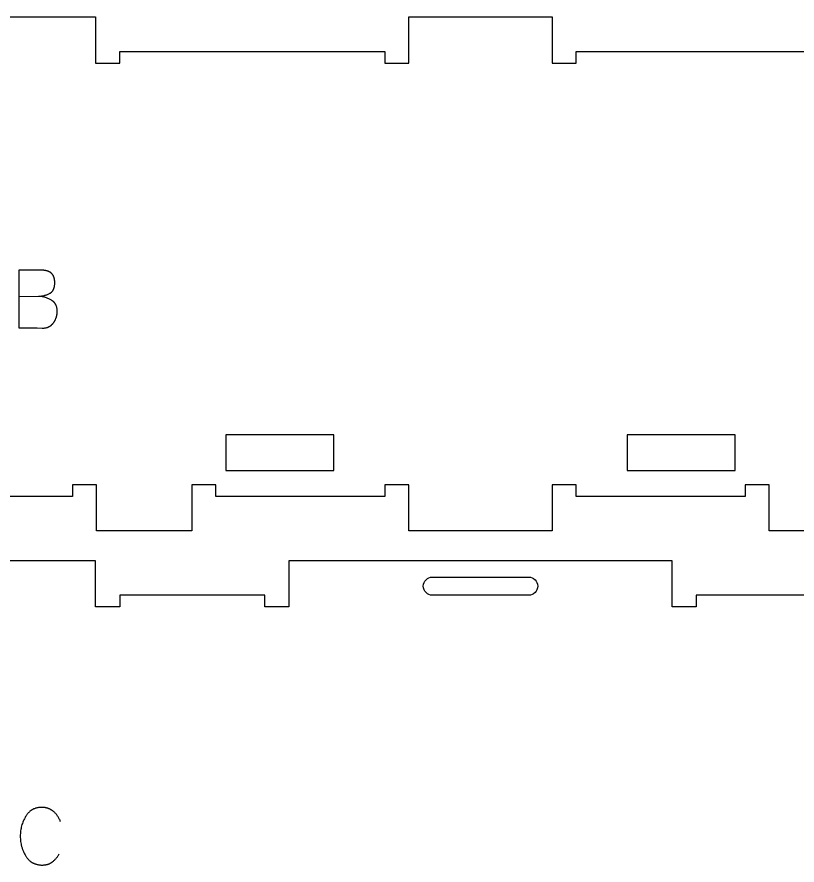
# Model space of a CAD drawing. Extents: x 0 to 4485, y 0 to 8771.
# Drawn here: x 1955.7 to 2361.6, y 4295.5 to 4736.9 of the extents above; entities that cross this region are included whole.
import ezdxf

# ---------------------------------------------------------------- set-up
doc = ezdxf.new("R2010")
doc.units = 0
for name, color, linetype in [('1_ANYTOOL_1MMDEEP_LABELS_S', 2, 'CONTINUOUS'), ('3_ANYTOOL_CUTTHROUGH_INSID', 4, 'CONTINUOUS'), ('4_ANYTOOL_CUTTHROUGH_OUTSI', 5, 'CONTINUOUS')]:
    doc.layers.add(name, color=color, linetype=linetype)

msp = doc.modelspace()

# ---------------------------------------------------------------- linework, layer by layer
at = {"layer": '1_ANYTOOL_1MMDEEP_LABELS_S', "color": 2}
for points in [[(1956.6, 4605.05), (1956.6, 4575.05), (1966.28, 4575.05), (1968.81, 4574.96), (1969.04, 4574.95), (1969.27, 4574.95), (1969.49, 4574.96), (1969.71, 4574.97), (1969.93, 4574.99), (1970.14, 4575.01), (1970.35, 4575.04), (1970.56, 4575.07), (1970.76, 4575.11), (1970.96, 4575.16), (1971.16, 4575.21), (1971.35, 4575.26), (1971.54, 4575.33), (1971.73, 4575.39), (1971.92, 4575.47), (1972.1, 4575.54), (1972.28, 4575.63), (1972.45, 4575.72), (1972.62, 4575.81), (1972.79, 4575.91), (1972.96, 4576.02), (1973.12, 4576.13), (1973.28, 4576.25), (1973.44, 4576.37), (1973.59, 4576.5), (1973.74, 4576.63), (1973.89, 4576.77), (1974.03, 4576.92), (1974.17, 4577.07), (1974.31, 4577.22), (1974.45, 4577.38), (1974.58, 4577.55), (1974.71, 4577.72), (1974.83, 4577.89), (1974.95, 4578.07), (1975.06, 4578.24), (1975.18, 4578.42), (1975.28, 4578.59), (1975.39, 4578.77), (1975.49, 4578.95), (1975.58, 4579.13), (1975.67, 4579.31), (1975.76, 4579.49), (1975.84, 4579.67), (1975.92, 4579.86), (1976, 4580.04), (1976.07, 4580.23), (1976.14, 4580.42), (1976.2, 4580.61), (1976.26, 4580.8), (1976.31, 4580.99), (1976.36, 4581.18), (1976.41, 4581.37), (1976.45, 4581.57), (1976.49, 4581.76), (1976.53, 4581.96), (1976.56, 4582.16), (1976.58, 4582.36), (1976.61, 4582.56), (1976.62, 4582.76), (1976.64, 4582.96), (1976.65, 4583.16), (1976.65, 4583.37), (1976.66, 4583.57), (1976.65, 4583.83), (1976.64, 4584.07), (1976.63, 4584.32), (1976.61, 4584.56), (1976.58, 4584.79), (1976.55, 4585.02), (1976.52, 4585.25), (1976.47, 4585.47), (1976.43, 4585.68), (1976.37, 4585.89), (1976.31, 4586.1), (1976.25, 4586.3), (1976.17, 4586.5), (1976.1, 4586.7), (1976.02, 4586.89), (1975.93, 4587.07), (1975.88, 4587.16), (1975.83, 4587.25), (1975.78, 4587.34), (1975.73, 4587.43), (1975.68, 4587.51), (1975.63, 4587.6), (1975.57, 4587.68), (1975.52, 4587.77), (1975.46, 4587.85), (1975.4, 4587.93), (1975.34, 4588.01), (1975.28, 4588.09), (1975.22, 4588.17), (1975.15, 4588.24), (1975.08, 4588.32), (1975.02, 4588.39), (1974.95, 4588.46), (1974.88, 4588.54), (1974.81, 4588.61), (1974.73, 4588.68), (1974.66, 4588.74), (1974.58, 4588.81), (1974.42, 4588.94), (1974.26, 4589.07), (1974.09, 4589.19), (1973.92, 4589.31), (1973.74, 4589.42), (1973.37, 4589.64), (1973, 4589.85), (1972.62, 4590.04), (1972.24, 4590.22), (1971.84, 4590.39), (1971.45, 4590.55), (1971.04, 4590.7), (1970.63, 4590.83), (1970.22, 4590.96), (1969.8, 4591.07), (1969.37, 4591.17), (1968.94, 4591.26), (1968.5, 4591.34), (1968.05, 4591.4), (1967.6, 4591.46), (1967.14, 4591.5)], [(1956.6, 4591.37), (1967.14, 4591.5), (1967.54, 4591.53), (1967.93, 4591.57), (1968.32, 4591.62), (1968.7, 4591.68), (1969.08, 4591.75), (1969.45, 4591.82), (1969.82, 4591.91), (1970.18, 4592), (1970.53, 4592.1), (1970.88, 4592.21), (1971.23, 4592.33), (1971.57, 4592.46), (1971.9, 4592.6), (1972.23, 4592.75), (1972.55, 4592.9), (1972.86, 4593.07), (1972.94, 4593.11), (1973.02, 4593.15), (1973.09, 4593.2), (1973.17, 4593.25), (1973.24, 4593.29), (1973.31, 4593.34), (1973.38, 4593.4), (1973.45, 4593.45), (1973.52, 4593.5), (1973.59, 4593.56), (1973.65, 4593.61), (1973.72, 4593.67), (1973.78, 4593.73), (1973.84, 4593.79), (1973.9, 4593.85), (1973.96, 4593.92), (1974.02, 4593.98), (1974.08, 4594.05), (1974.13, 4594.12), (1974.19, 4594.18), (1974.24, 4594.25), (1974.29, 4594.33), (1974.34, 4594.4), (1974.39, 4594.47), (1974.44, 4594.55), (1974.49, 4594.63), (1974.53, 4594.71), (1974.58, 4594.79), (1974.62, 4594.87), (1974.66, 4594.95), (1974.7, 4595.03), (1974.74, 4595.12), (1974.78, 4595.21), (1974.82, 4595.29), (1974.89, 4595.47), (1974.96, 4595.66), (1975.02, 4595.85), (1975.07, 4596.05), (1975.13, 4596.25), (1975.17, 4596.46), (1975.21, 4596.67), (1975.25, 4596.89), (1975.28, 4597.11), (1975.31, 4597.34), (1975.33, 4597.58), (1975.35, 4597.82), (1975.36, 4598.07), (1975.37, 4598.32), (1975.37, 4598.57), (1975.36, 4598.97), (1975.36, 4599.17), (1975.34, 4599.36), (1975.33, 4599.55), (1975.31, 4599.73), (1975.29, 4599.91), (1975.27, 4600.09), (1975.24, 4600.27), (1975.21, 4600.44), (1975.17, 4600.61), (1975.14, 4600.77), (1975.09, 4600.94), (1975.05, 4601.1), (1975, 4601.25), (1974.95, 4601.4), (1974.9, 4601.56), (1974.84, 4601.7), (1974.78, 4601.85), (1974.72, 4601.99), (1974.65, 4602.12), (1974.58, 4602.26), (1974.51, 4602.39), (1974.43, 4602.52), (1974.35, 4602.64), (1974.27, 4602.76), (1974.18, 4602.88), (1974.09, 4603), (1974, 4603.11), (1973.9, 4603.22), (1973.8, 4603.32), (1973.7, 4603.43), (1973.59, 4603.53), (1973.48, 4603.62), (1973.37, 4603.72), (1973.25, 4603.81), (1973.14, 4603.89), (1973.01, 4603.98), (1972.89, 4604.06), (1972.76, 4604.14), (1972.63, 4604.21), (1972.49, 4604.28), (1972.35, 4604.35), (1972.21, 4604.41), (1972.06, 4604.47), (1971.92, 4604.53), (1971.76, 4604.59), (1971.61, 4604.64), (1971.45, 4604.69), (1971.29, 4604.74), (1971.12, 4604.78), (1970.96, 4604.82), (1970.79, 4604.85), (1970.61, 4604.89), (1970.43, 4604.92), (1970.25, 4604.94), (1970.07, 4604.97), (1969.88, 4604.99), (1969.69, 4605.01), (1969.49, 4605.02), (1969.1, 4605.04), (1968.68, 4605.05), (1956.6, 4605.05)], [(1978.43, 4317.98), (1978.27, 4318.39), (1978.1, 4318.78), (1977.92, 4319.16), (1977.73, 4319.54), (1977.53, 4319.91), (1977.32, 4320.27), (1977.1, 4320.62), (1976.87, 4320.96), (1976.63, 4321.29), (1976.38, 4321.61), (1976.12, 4321.92), (1975.85, 4322.23), (1975.57, 4322.53), (1975.28, 4322.81), (1974.98, 4323.09), (1974.68, 4323.36), (1974.52, 4323.49), (1974.36, 4323.62), (1974.2, 4323.74), (1974.03, 4323.86), (1973.87, 4323.97), (1973.7, 4324.08), (1973.53, 4324.19), (1973.35, 4324.29), (1973.18, 4324.39), (1973, 4324.48), (1972.82, 4324.57), (1972.64, 4324.65), (1972.46, 4324.74), (1972.27, 4324.81), (1972.09, 4324.88), (1971.9, 4324.95), (1971.7, 4325.02), (1971.51, 4325.08), (1971.31, 4325.13), (1971.11, 4325.18), (1970.91, 4325.23), (1970.71, 4325.28), (1970.51, 4325.32), (1970.3, 4325.35), (1970.09, 4325.38), (1969.88, 4325.41), (1969.67, 4325.43), (1969.45, 4325.45), (1969.23, 4325.46), (1969.01, 4325.47), (1968.79, 4325.48), (1968.57, 4325.48), (1968.23, 4325.48), (1967.89, 4325.46), (1967.56, 4325.44), (1967.23, 4325.41), (1966.91, 4325.37), (1966.59, 4325.32), (1966.28, 4325.26), (1965.97, 4325.19), (1965.67, 4325.11), (1965.38, 4325.02), (1965.09, 4324.93), (1964.8, 4324.82), (1964.53, 4324.71), (1964.39, 4324.65), (1964.25, 4324.58), (1964.12, 4324.52), (1963.98, 4324.45), (1963.85, 4324.38), (1963.72, 4324.31), (1963.59, 4324.24), (1963.46, 4324.16), (1963.34, 4324.08), (1963.21, 4324), (1963.09, 4323.91), (1962.96, 4323.83), (1962.84, 4323.74), (1962.72, 4323.65), (1962.48, 4323.46), (1962.25, 4323.26), (1962.03, 4323.06), (1961.81, 4322.84), (1961.59, 4322.62), (1961.38, 4322.38), (1961.18, 4322.14), (1960.98, 4321.89), (1960.78, 4321.63), (1960.59, 4321.36), (1960.41, 4321.08), (1960.23, 4320.79), (1959.89, 4320.2), (1959.57, 4319.6), (1959.28, 4319), (1959, 4318.39), (1958.75, 4317.77), (1958.52, 4317.14), (1958.31, 4316.51), (1958.13, 4315.87), (1957.96, 4315.22), (1957.82, 4314.56), (1957.7, 4313.9), (1957.6, 4313.23), (1957.52, 4312.56), (1957.47, 4311.87), (1957.44, 4311.18), (1957.43, 4310.48), (1957.44, 4309.78), (1957.47, 4309.09), (1957.53, 4308.41), (1957.6, 4307.73), (1957.7, 4307.06), (1957.83, 4306.4), (1957.97, 4305.75), (1958.05, 4305.42), (1958.14, 4305.1), (1958.23, 4304.78), (1958.33, 4304.46), (1958.43, 4304.14), (1958.54, 4303.83), (1958.65, 4303.51), (1958.77, 4303.2), (1959.03, 4302.58), (1959.31, 4301.97), (1959.61, 4301.36), (1959.93, 4300.77), (1960.28, 4300.18), (1960.46, 4299.89), (1960.64, 4299.61), (1960.84, 4299.34), (1961.03, 4299.08), (1961.24, 4298.82), (1961.45, 4298.58), (1961.66, 4298.35), (1961.88, 4298.12), (1962.11, 4297.91), (1962.34, 4297.7), (1962.58, 4297.5), (1962.7, 4297.41), (1962.83, 4297.32), (1962.95, 4297.23), (1963.08, 4297.14), (1963.2, 4297.05), (1963.33, 4296.97), (1963.46, 4296.89), (1963.59, 4296.81), (1963.73, 4296.73), (1963.86, 4296.66), (1964, 4296.58), (1964.13, 4296.51), (1964.41, 4296.38), (1964.69, 4296.26), (1964.98, 4296.14), (1965.28, 4296.04), (1965.58, 4295.94), (1965.89, 4295.85), (1966.2, 4295.78), (1966.52, 4295.71), (1966.84, 4295.65), (1967.17, 4295.6), (1967.51, 4295.56), (1967.85, 4295.52), (1968.2, 4295.5), (1968.55, 4295.49), (1968.91, 4295.48), (1969.29, 4295.49), (1969.67, 4295.51), (1969.85, 4295.52), (1970.04, 4295.54), (1970.22, 4295.56), (1970.4, 4295.58), (1970.57, 4295.61), (1970.75, 4295.64), (1970.92, 4295.68), (1971.09, 4295.71), (1971.26, 4295.75), (1971.43, 4295.79), (1971.6, 4295.84), (1971.76, 4295.89), (1971.92, 4295.94), (1972.08, 4296), (1972.24, 4296.06), (1972.4, 4296.12), (1972.56, 4296.18), (1972.71, 4296.25), (1972.86, 4296.32), (1973.01, 4296.4), (1973.16, 4296.48), (1973.3, 4296.56), (1973.45, 4296.64), (1973.59, 4296.73), (1973.73, 4296.82), (1973.87, 4296.91), (1974.01, 4297.01), (1974.14, 4297.11), (1974.41, 4297.32), (1974.66, 4297.53), (1974.92, 4297.76), (1975.17, 4297.98), (1975.41, 4298.22), (1975.65, 4298.47), (1975.88, 4298.72), (1976.11, 4298.98), (1976.33, 4299.24), (1976.55, 4299.52), (1976.76, 4299.8), (1976.97, 4300.08), (1977.17, 4300.38), (1977.36, 4300.68), (1977.56, 4300.99), (1977.74, 4301.31)]]:
    msp.add_lwpolyline(points, dxfattribs=at)
at = {"layer": '3_ANYTOOL_CUTTHROUGH_INSID', "color": 4}
for points in [[(2064.35, 4500.88), (2120.55, 4500.88), (2120.55, 4519.38), (2064.35, 4519.38)], [(2064.35, 4500.88), (2120.55, 4500.88), (2120.55, 4519.38), (2064.35, 4519.38)], [(2329.46, 4500.88), (2329.46, 4519.38), (2273.26, 4519.38), (2273.26, 4500.88)], [(2329.46, 4500.88), (2329.46, 4519.38), (2273.26, 4519.38), (2273.26, 4500.88)]]:
    msp.add_lwpolyline(points, close=True, dxfattribs=at)
msp.add_lwpolyline([(2221.9, 4435.88), (2171.9, 4435.88, -1), (2171.9, 4445.38), (2221.9, 4445.38, -1)], format="xyb", close=True, dxfattribs=at)
msp.add_lwpolyline([(2221.9, 4435.88), (2171.9, 4435.88, -1), (2171.9, 4445.38), (2221.9, 4445.38, -1)], format="xyb", close=True, dxfattribs=at)
at = {"layer": '4_ANYTOOL_CUTTHROUGH_OUTSI', "color": 5}
for points in [[(1797.15, 4736.88), (1996.65, 4736.88), (1996.65, 4713.13), (1996.65, 4712.88), (2009.15, 4712.88), (2009.15, 4718.88), (2046.9, 4718.88), (2147.15, 4718.88), (2147.15, 4712.88), (2159.65, 4712.88), (2159.65, 4736.88), (2234.15, 4736.88), (2234.15, 4712.88), (2246.65, 4712.88), (2246.65, 4718.88), (2346.9, 4718.88), (2384.65, 4718.88)], [(1797.15, 4736.88), (1996.65, 4736.88), (1996.65, 4713.13), (1996.65, 4712.88), (2009.15, 4712.88), (2009.15, 4718.88), (2046.9, 4718.88), (2147.15, 4718.88), (2147.15, 4712.88), (2159.65, 4712.88), (2159.65, 4736.88), (2234.15, 4736.88), (2234.15, 4712.88), (2246.65, 4712.88), (2246.65, 4718.88), (2346.9, 4718.88), (2384.65, 4718.88)], [(2396.65, 4469.38), (2347.15, 4469.38), (2347.15, 4493.38), (2334.65, 4493.38), (2334.65, 4487.38), (2246.65, 4487.38), (2246.65, 4493.38), (2234.15, 4493.38), (2234.15, 4469.38), (2159.65, 4469.38), (2159.65, 4493.38), (2147.15, 4493.38), (2147.15, 4487.38), (2059.15, 4487.38), (2059.15, 4493.38), (2046.65, 4493.38), (2046.65, 4469.38), (1997.15, 4469.38), (1997.15, 4493.38), (1984.65, 4493.38), (1984.65, 4487.38), (1934.15, 4487.38)], [(2396.65, 4469.38), (2347.15, 4469.38), (2347.15, 4493.38), (2334.65, 4493.38), (2334.65, 4487.38), (2246.65, 4487.38), (2246.65, 4493.38), (2234.15, 4493.38), (2234.15, 4469.38), (2159.65, 4469.38), (2159.65, 4493.38), (2147.15, 4493.38), (2147.15, 4487.38), (2059.15, 4487.38), (2059.15, 4493.38), (2046.65, 4493.38), (2046.65, 4469.38), (1997.15, 4469.38), (1997.15, 4493.38), (1984.65, 4493.38), (1984.65, 4487.38), (1934.15, 4487.38)], [(2384.65, 4435.88), (2309.15, 4435.88), (2309.15, 4429.88), (2296.65, 4429.88), (2296.65, 4453.88), (2097.15, 4453.88), (2097.15, 4429.88), (2084.65, 4429.88), (2084.65, 4435.88), (2046.9, 4435.88), (2009.15, 4435.88), (2009.15, 4429.88), (1996.65, 4429.88), (1996.65, 4430.13), (1996.65, 4430.13), (1996.65, 4453.88), (1797.15, 4453.88)], [(2384.65, 4435.88), (2309.15, 4435.88), (2309.15, 4429.88), (2296.65, 4429.88), (2296.65, 4453.88), (2097.15, 4453.88), (2097.15, 4429.88), (2084.65, 4429.88), (2084.65, 4435.88), (2046.9, 4435.88), (2009.15, 4435.88), (2009.15, 4429.88), (1996.65, 4429.88), (1996.65, 4430.13), (1996.65, 4430.13), (1996.65, 4453.88), (1797.15, 4453.88)]]:
    msp.add_lwpolyline(points, dxfattribs=at)

doc.saveas('drawing.dxf')
